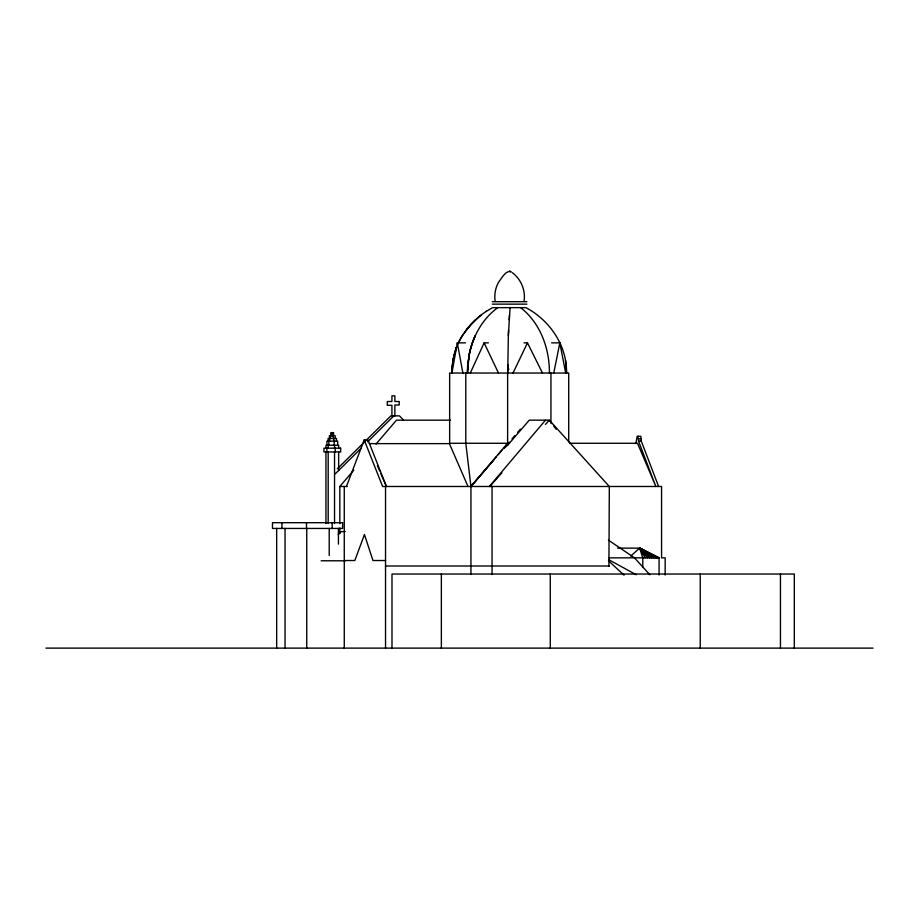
<?xml version="1.0" encoding="UTF-8"?>
<svg xmlns="http://www.w3.org/2000/svg" width="919" height="919" viewBox="0 0 919 919"><rect width="100%" height="100%" fill="white"/><g stroke="black" fill="none" stroke-linecap="round" stroke-linejoin="round"><path stroke-width="1.38" d="M507.77 364.567L507.725 373.034L508.356 335.492L510.102 307.647M467.564 373.034C467.346 348.29 477.329 322.5 497.765 307.647M508.356 335.492L508.575 329.932M509.115 319.812L509.413 315.32M524.094 300.995C525.702 290.312 520.981 279.066 512.285 272.667M452.895 360.03L451.815 373.034L452.045 366.509L454.377 353.643A69.924 69.901 -90 0 1 456.467 347.393L452.906 360.03L456.479 347.393M451.93 373.034L457.306 342.856L465.519 342.856M559.637 344.407L559.912 342.856L551.607 342.856M553.766 373.034L559.832 342.856L560.418 345.59M635.856 443.728L637.189 436.295L640.876 436.295L640.876 438.742M346.429 486.484L364.2 439.937L368.014 439.937L386.417 486.484L380.776 473.503M480.786 315.32L470.666 324.694L462.257 335.791A69.924 69.901 -90 0 0 458.007 343.717C464.187 330.484 474.204 319.134 486.496 311.254M458.099 343.752L459.178 341.328M470.298 373.034L484.118 342.856L488.414 342.856M513.02 373.034L527.472 342.856L524.025 342.856M466.278 329.932L475.479 319.812M489.367 486.484L545.472 420.167M470.942 574.501L470.942 486.484L507.621 443.268M339.823 523.681L339.823 486.484L353.758 470.183M376.043 444.084L396.48 420.167L450.482 420.167M465.795 373.034L465.795 443.268L470.942 486.484L496.352 456.732M498.167 454.606L501.797 450.356M505.461 446.071L507.299 443.911M470.942 486.484L488.678 465.922M491.481 462.671L494.273 459.42M509.206 442.108L503.612 448.598L507.621 445.29L529.275 420.167L549.344 420.167L609.32 486.484L608.918 566.322M512.009 438.868L514.801 435.617M517.604 432.378L520.395 429.139M489.816 486.484L501.889 472.768M545.415 424.429L549.275 420.236L551.882 423.625M337.33 468.805L390.885 415.87L399.443 415.87L403.43 419.96M335.263 473.802L361.535 447.84M367.589 441.844L393.86 415.87M630.698 556.075L639.635 548.126L659.084 557.844L659.084 575.041M338.226 534.238L341.5 531.584L345.199 531.584M509.677 270.887L511.159 271.944C506.059 269.474 501.326 278.813 498.489 282.328C495.41 287.992 494.204 294.608 495.1 300.995M486.404 311.254L492.595 307.647L525.875 307.647C549.723 320.157 567.126 345.659 566.552 373.034L565.472 360.03M492.285 301.696L526.897 301.696M492.285 304.143L526.897 304.143M638.51 438.742L638.51 441.051L641.267 441.051L658.601 486.484M509.356 443.268L449.644 443.268L449.644 373.034L568.723 373.034L568.723 441.832M569.596 443.268L637.499 443.268L655.844 486.484L638.51 441.051M369.22 443.624L449.391 443.624L468.012 486.484M339.823 486.484L347.118 486.484M617.534 548.126L639.635 548.126L658.98 557.844M609.205 557.844L659.084 557.844M344.269 560.521L354.814 560.521L364.464 534.525L372.965 560.521L385.532 560.521M321.168 560.785L345.349 560.785M385.532 566.001L609.32 566.001M45.95 648.113L873.05 648.113M642.783 567.528L642.783 557.844L639.635 548.126L658.624 557.844M645.161 557.844L639.635 548.126L658.015 557.844M609.056 559.878L636.224 574.754M647.413 557.844L639.635 548.126L657.154 557.844M649.515 557.844L639.635 548.126L656.063 557.844M651.445 557.844L639.635 548.126L654.73 557.844M608.412 540.131L634.501 557.844L649.905 574.8M639.635 548.126L653.191 557.844M520.648 307.647C540.338 322.971 549.608 348.611 549.413 373.034M608.458 560.739L624.024 575.191M553.617 425.888L556.225 429.276M527.472 342.856L542.474 373.034M507.587 366.75L508.839 369.266M484.118 342.856L498.489 373.034M377.387 465.703L379.65 470.896M364.2 439.937L382.614 486.484L661.565 486.484L661.565 557.844L665.172 557.844L665.172 575.041M559.832 342.856L565.679 373.034M457.306 342.856L462.877 373.034M794.303 648.113L794.303 574.03L391.988 574.03L391.988 648.113M780.449 574.03L780.449 648.113M700.244 574.03L700.244 648.113M641.267 441.051L641.267 438.742L638.119 438.742L638.119 436.295M550.941 373.034L550.941 423.199M550.263 574.03L550.263 648.113M507.621 373.034L507.621 445.29M492.056 486.484L492.056 574.501M441.361 574.03L441.361 648.113M394.871 415.87L394.871 405.015L399.214 405.015L399.214 401.523L394.871 401.523L394.871 395.848L391.919 395.848L391.919 401.523L387.267 401.523L387.267 405.302L391.919 405.302L391.919 415.87M385.532 486.484L385.532 648.113M344.269 486.484L344.269 648.113M339.823 527.966L339.823 533.686M338.651 448.173L338.651 445.233L325.946 445.233L325.946 448.173M338.651 451.953L338.651 470.562M338.433 528.436L338.433 544.105M337.652 445.233L337.652 441.166L326.946 441.166L326.946 445.233M336.492 441.166L336.492 438.501L328.106 438.501L328.106 441.166M335.171 438.501L335.171 435.698L329.416 435.698L329.416 438.501M335.251 448.173L335.251 451.953M334.539 445.233L334.539 448.173M334.539 451.953L334.539 523.543M334.183 441.166L334.183 445.233M333.781 438.501L333.781 441.166M333.608 435.698L333.608 432.619L330.989 432.619L330.989 435.698M333.31 435.698L333.31 438.501M333.137 432.619L333.137 435.698M332.758 432.619L332.758 435.698M332.161 522.693L332.161 528.436M331.449 432.619L331.449 435.698M330.438 435.698L330.438 438.501M329.588 438.501L329.588 441.166M329.209 528.436L329.209 555.501M328.83 441.166L328.83 445.233M328.186 445.233L328.186 448.173M328.186 451.953L328.186 523.543M326.9 448.173L326.9 451.953M325.946 451.953L325.946 523.543M306.739 528.436L306.739 648.113M306.498 522.693L306.498 528.436M285.039 528.436L285.039 648.113M281.938 522.693L281.938 528.436M276.665 528.436L276.665 648.113M467.576 366.509L467.415 373.034L469.322 353.643A69.924 52.176 -90 0 1 475.203 335.791L475.203 335.791A69.362 49.856 -90 0 0 469.448 353.643L467.587 366.509M340.65 448.173L323.947 448.173L323.947 451.953L340.65 451.953L340.65 448.173M342.603 522.693L272.483 522.693L272.483 528.436L342.603 528.436L342.603 522.693"/></g></svg>
